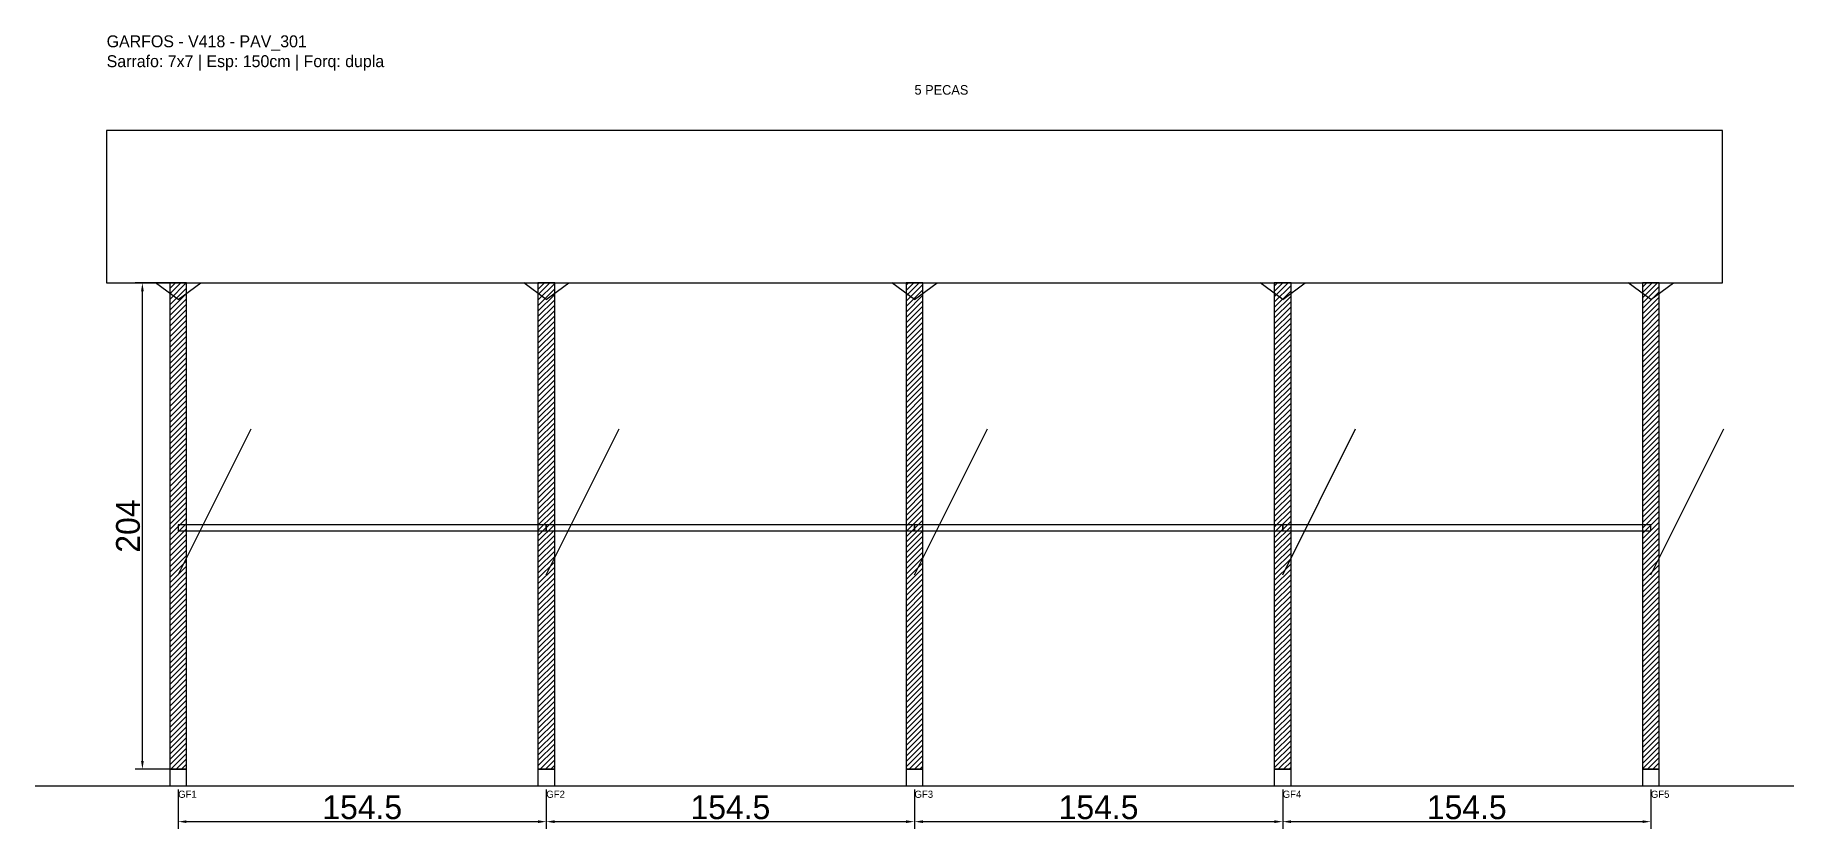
# Model space of a CAD drawing. Header units: metres. Extents: x -30 to 708, y -25 to 308.
import ezdxf

# ---------------------------------------------------------------- set-up
doc = ezdxf.new("R2010")
doc.units = ezdxf.units.M
for name, color, linetype in [('BARRA_ANCORAGEM', 1, 'Continuous'), ('COTA', 241, 'Continuous'), ('GARFOS OK', 3, 'Continuous'), ('NOME DA VIGA', 6, 'Continuous'), ('SARR_7x7', 40, 'Continuous'), ('TIRAS REESCORAMENTO', 252, 'Continuous'), ('VIGAS', 3, 'Continuous')]:
    doc.layers.add(name, color=color, linetype=linetype)
doc.dimstyles.new('EZ DXF', dxfattribs={"dimtxt": 10, "dimasz": 3.5, "dimexe": 3, "dimexo": 1.5, "dimgap": 1, "dimtad": 1, "dimdec": 1, "dimdsep": 46, "dimcen": 2.5, "dimazin": 3, "dimtfac": 1, "dimtmove": 0, "dimatfit": 3})

msp = doc.modelspace()

# ---------------------------------------------------------------- hatches: boundary and pattern name
at = {"layer": 'COTA'}
h = msp.add_hatch(dxfattribs=at)
h.set_pattern_fill('ANSI31', scale=0.5)
h.paths.add_polyline_path([(26.5, 0), (33.5, 0), (33.5, 204), (26.5, 204)])
h = msp.add_hatch(dxfattribs=at)
h.set_pattern_fill('ANSI31', scale=0.5)
h.paths.add_polyline_path([(181.000001, 0), (188.000001, 0), (188.000001, 204), (181.000001, 204)])
h = msp.add_hatch(dxfattribs=at)
h.set_pattern_fill('ANSI31', scale=0.5)
h.paths.add_polyline_path([(335.500002, 0), (342.500002, 0), (342.500002, 204), (335.500002, 204)])
h = msp.add_hatch(dxfattribs=at)
h.set_pattern_fill('ANSI31', scale=0.5)
h.paths.add_polyline_path([(490.000003, 0), (497.000003, 0), (497.000003, 204), (490.000003, 204)])
h = msp.add_hatch(dxfattribs=at)
h.set_pattern_fill('ANSI31', scale=0.5)
h.paths.add_polyline_path([(644.500004, 0), (651.500004, 0), (651.500004, 204), (644.500004, 204)])

# ---------------------------------------------------------------- linework, layer by layer
at = {"layer": 'BARRA_ANCORAGEM'}
for p, q in [((30, 81.6), (60.6, 142.8)), ((184.500001, 81.6), (215.100001, 142.8)), ((339.000002, 81.6), (369.600002, 142.8)), ((493.500003, 81.6), (524.100003, 142.8)), ((648.000004, 81.6), (678.600004, 142.8))]:
    msp.add_line(p, q, dxfattribs=at)
at = {"layer": 'GARFOS OK'}
for p, q in [((30, 197), (20.5, 204)), ((20.5, 204), (39.5, 204)), ((30, 197), (39.5, 204)), ((184.500001, 197), (175.000001, 204)), ((175.000001, 204), (194.000001, 204)), ((184.500001, 197), (194.000001, 204)), ((339.000002, 197), (329.500002, 204)), ((329.500002, 204), (348.500002, 204)), ((339.000002, 197), (348.500002, 204)), ((493.500003, 197), (484.000003, 204)), ((484.000003, 204), (503.000003, 204)), ((493.500003, 197), (503.000003, 204)), ((648.000004, 197), (638.500004, 204)), ((638.500004, 204), (657.500004, 204)), ((648.000004, 197), (657.500004, 204))]:
    msp.add_line(p, q, dxfattribs=at)
at = {"layer": 'GARFOS OK', "linetype": 'CONTINUOUS'}
msp.add_line((-30, -7), (708.000004, -7), dxfattribs=at)
at = {"layer": 'GARFOS OK'}
for points in [[(26.5, 0), (33.5, 0), (33.5, 204), (26.5, 204), (26.5, 0)], [(181.000001, 0), (188.000001, 0), (188.000001, 204), (181.000001, 204), (181.000001, 0)], [(335.500002, 0), (342.500002, 0), (342.500002, 204), (335.500002, 204), (335.500002, 0)], [(490.000003, 0), (497.000003, 0), (497.000003, 204), (490.000003, 204), (490.000003, 0)], [(644.500004, 0), (651.500004, 0), (651.500004, 204), (644.500004, 204), (644.500004, 0)]]:
    msp.add_lwpolyline(points, dxfattribs=at)
at = {"layer": 'SARR_7x7'}
for points in [[(26.5, -7), (33.5, -7), (33.5, 0), (26.5, 0), (26.5, -7)], [(181.000001, -7), (188.000001, -7), (188.000001, 0), (181.000001, 0), (181.000001, -7)], [(335.500002, -7), (342.500002, -7), (342.500002, 0), (335.500002, 0), (335.500002, -7)], [(490.000003, -7), (497.000003, -7), (497.000003, 0), (490.000003, 0), (490.000003, -7)], [(644.500004, -7), (651.500004, -7), (651.500004, 0), (644.500004, 0), (644.500004, -7)]]:
    msp.add_lwpolyline(points, dxfattribs=at)
at = {"layer": 'TIRAS REESCORAMENTO'}
for points in [[(30, 100), (184.500001, 100), (184.500001, 102.5), (30, 102.5), (30, 100)], [(184.500001, 100), (339.000002, 100), (339.000002, 102.5), (184.500001, 102.5), (184.500001, 100)], [(339.000002, 100), (493.500003, 100), (493.500003, 102.5), (339.000002, 102.5), (339.000002, 100)], [(493.500003, 100), (648.000004, 100), (648.000004, 102.5), (493.500003, 102.5), (493.500003, 100)]]:
    msp.add_lwpolyline(points, dxfattribs=at)
at = {"layer": 'VIGAS'}
msp.add_lwpolyline([(0, 204), (678.000004, 204), (678.000004, 268), (0, 268), (0, 204)], dxfattribs=at)

# ---------------------------------------------------------------- texts
at = {"layer": 'NOME DA VIGA'}
for s, height, p in [('5 PECAS', 4, (339.000002, 283)), ('GF1', 3, (30, -12)), ('GF2', 3, (184.500001, -12)), ('GF3', 3, (339.000002, -12)), ('GF4', 3, (493.500003, -12)), ('GF5', 3, (648.000004, -12))]:
    msp.add_text(s, height=height, dxfattribs=at).set_placement(p)
at = {"layer": 'NOME DA VIGA', "insert": (0, 293), "char_height": 5, "attachment_point": 7}
msp.add_mtext('GARFOS - V418 - PAV_301\\PSarrafo: 7x7 | Esp: 150cm | Forq: dupla', dxfattribs=at)

# ---------------------------------------------------------------- dimensions: what is measured, and where the dimension line sits
at = {"layer": 'COTA'}
msp.add_linear_dim(base=(15, 0), p1=(30, 0), p2=(30, 204), angle=90, dimstyle='EZ DXF', dxfattribs=at).render()
for base, p1, p2 in [((30, -22), (30, -7), (184.500001, -7)), ((184.500001, -22), (184.500001, -7), (339.000002, -7)), ((339.000002, -22), (339.000002, -7), (493.500003, -7)), ((493.500003, -22), (493.500003, -7), (648.000004, -7))]:
    msp.add_linear_dim(base=base, p1=p1, p2=p2, dimstyle='EZ DXF', dxfattribs=at).render()

doc.saveas('drawing.dxf')
